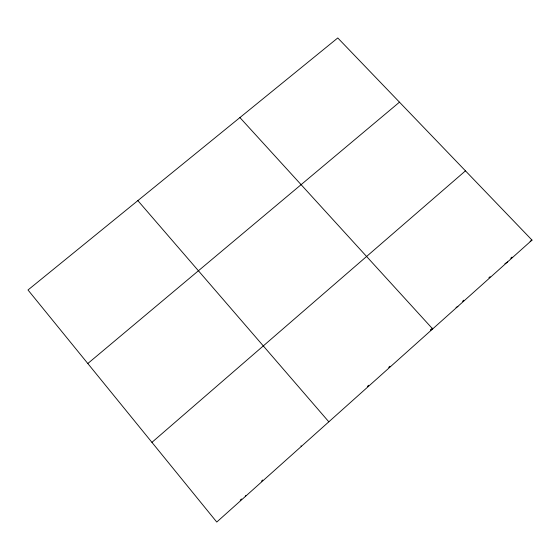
<?xml version="1.0" encoding="UTF-8"?>
<svg xmlns="http://www.w3.org/2000/svg" width="560" height="560" viewBox="0 0 560 560"><rect width="100%" height="100%" fill="white"/><g stroke="black" fill="none" stroke-linecap="round" stroke-linejoin="round"><path stroke-width="0.84" d="M245.28 496.538L245.805 495.46M240.212 500.15L241.514 498.988M261.492 481.124L262.78 479.976M367.395 386.421L368.676 385.273M388.668 367.395L389.97 366.233M430.619 329.882L432.53 328.181M462.532 301.35L463.82 300.195M488.887 277.781L490.168 276.64M510.713 258.265L512.008 257.103M532 240.093L216.762 522.046L28 289.989L337.771 37.954L532 240.093L530.103 241.416M151.935 442.351L465.465 170.849M87.808 363.517L399.476 102.172M504.91 263.746L507.577 261.94M456.036 307.51L457.919 306.355M430.661 330.071L432.677 328.93L239.911 117.572M137.851 200.613L328.825 421.813M301.021 445.774L301.308 446.425"/></g></svg>
